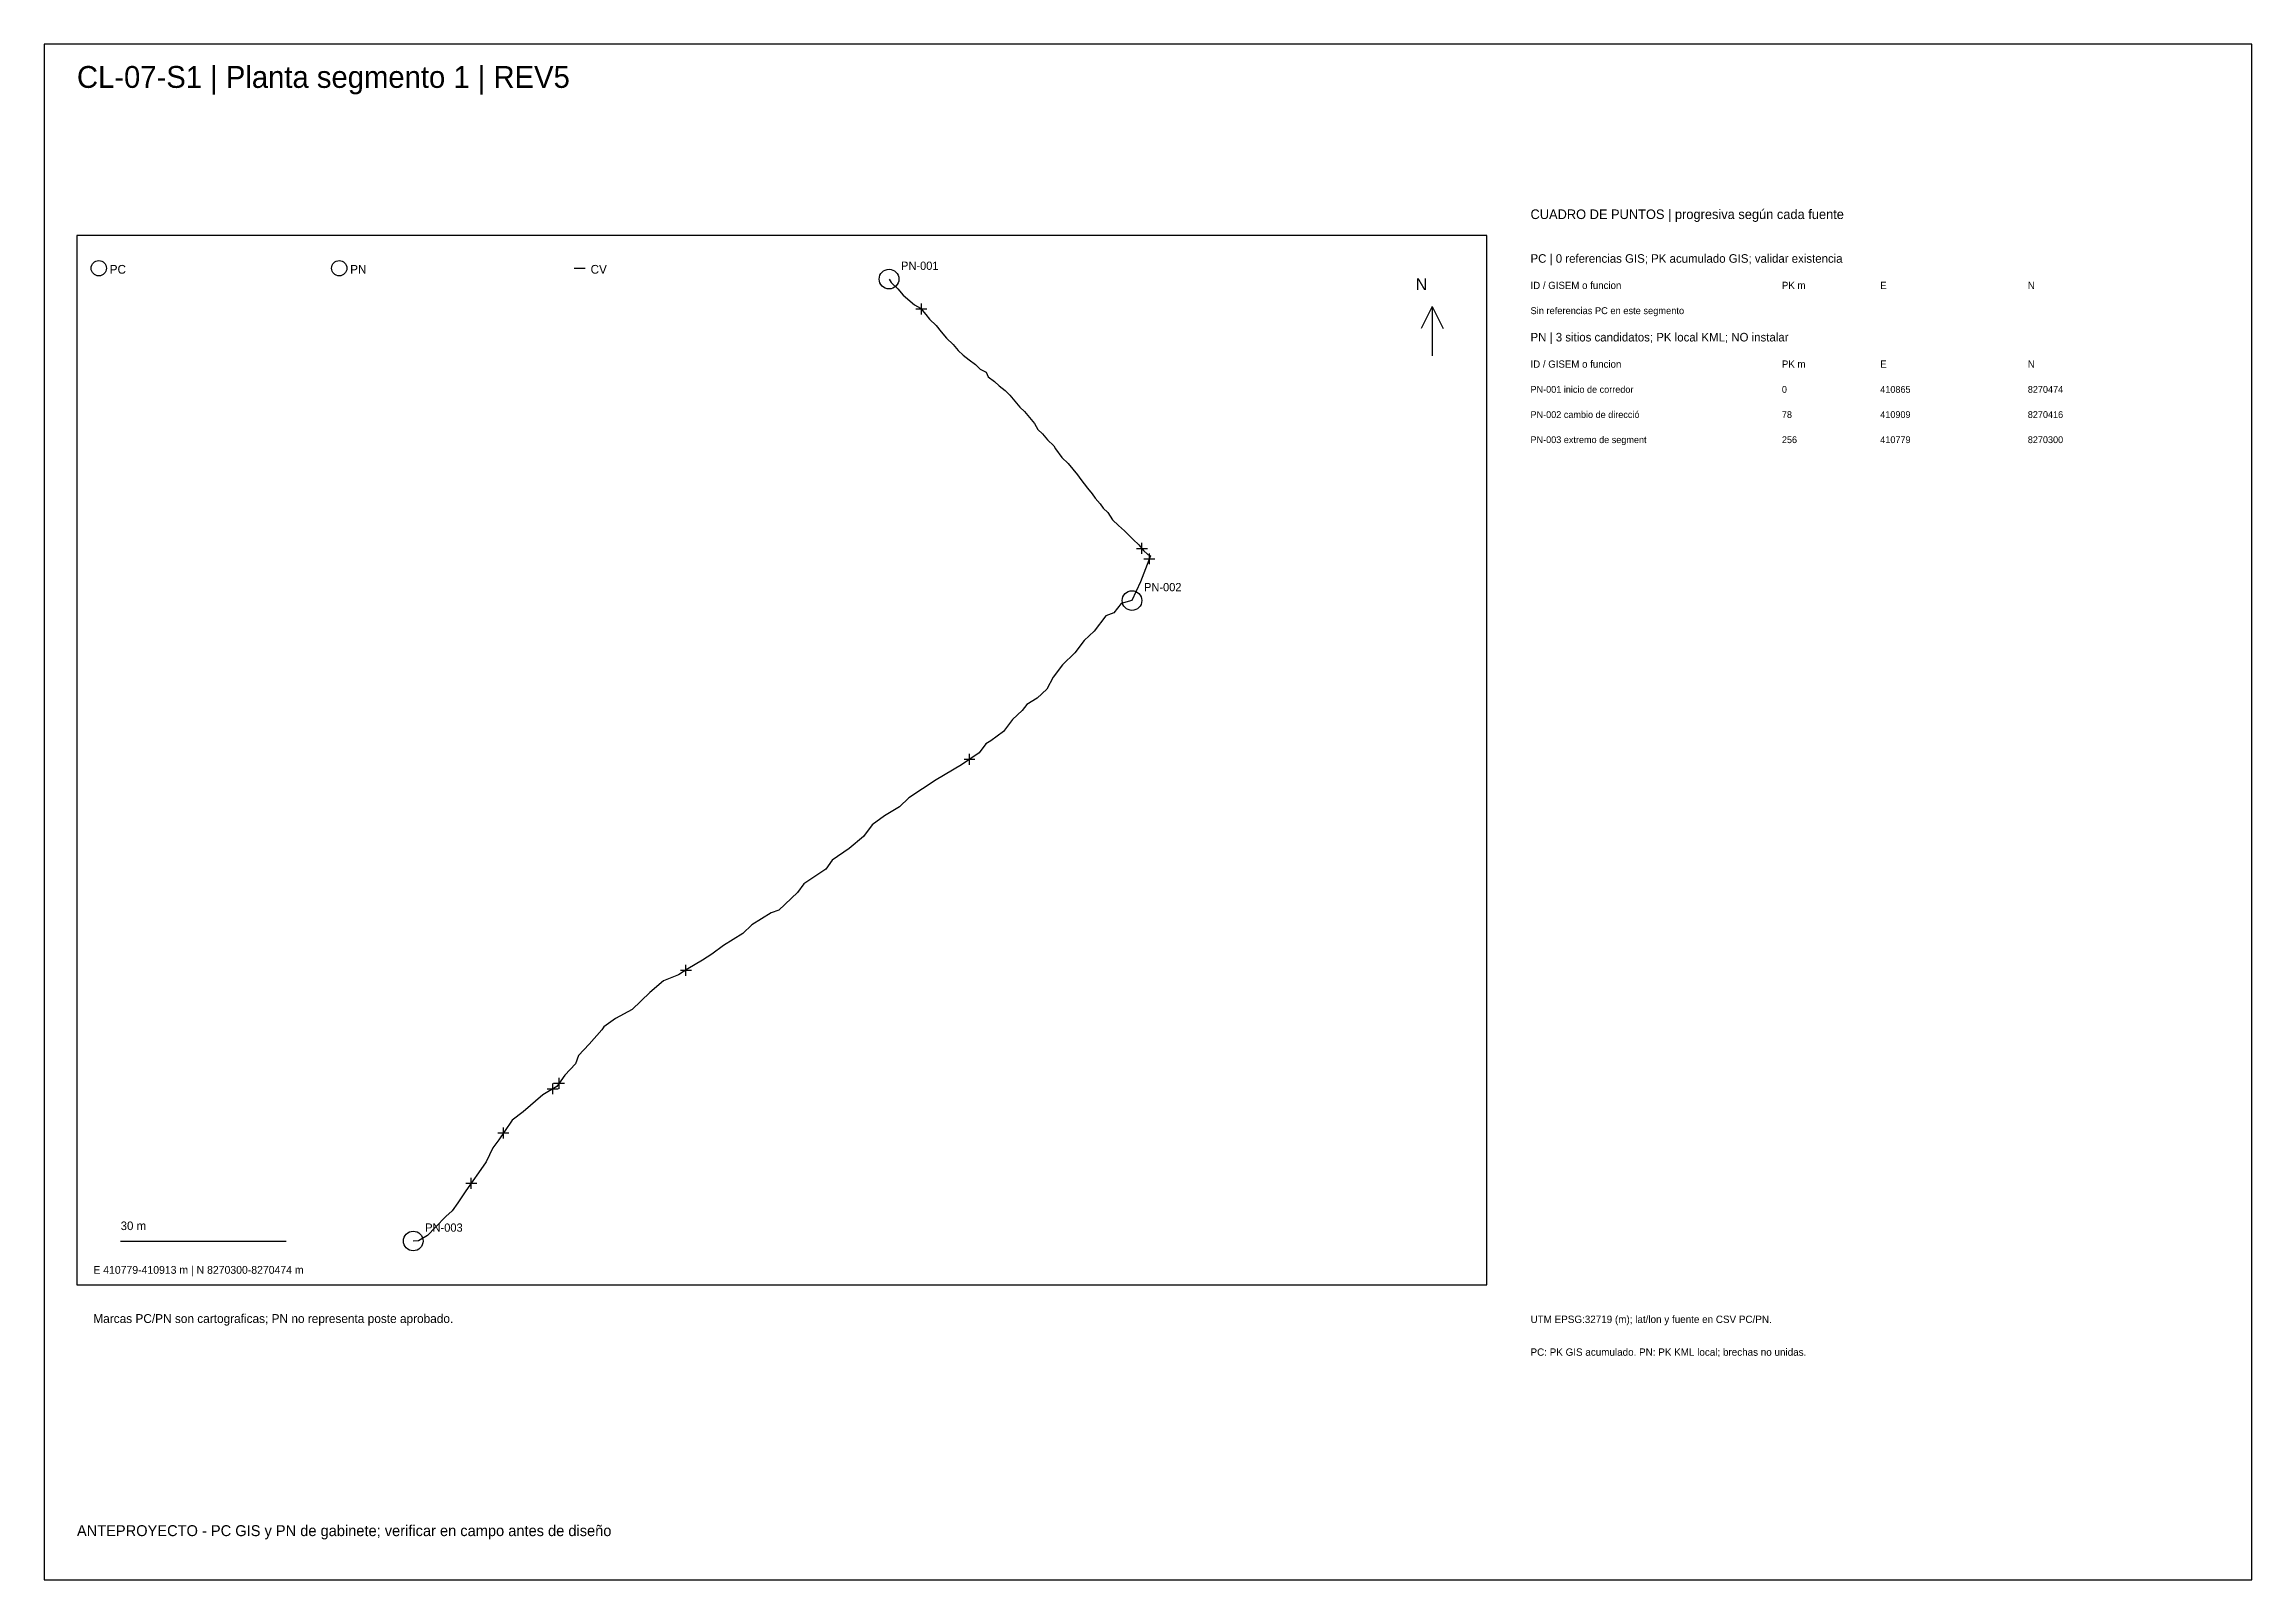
# Paper-space layout 'CL-07-S1_A3' of a CAD drawing. Header units: metres, sheet in millimetres. Extents: x 8 to 412, y 8 to 289.
import ezdxf

# ---------------------------------------------------------------- set-up
doc = ezdxf.new("R2010")
doc.units = ezdxf.units.M
for name, color, linetype in [('CV_OSM', 30, 'Continuous'), ('EJE_KML', 5, 'Continuous'), ('MARCO', 7, 'Continuous'), ('PC_GISEM', 1, 'Continuous'), ('PN_CANDIDATO', 4, 'Continuous'), ('TEXT', 7, 'Continuous')]:
    doc.layers.add(name, color=color, linetype=linetype)

psp = doc.layouts.new('CL-07-S1_A3')

# ---------------------------------------------------------------- linework, layer by layer
at = {"layer": 'CV_OSM'}
for p, q in [((105, 248), (107, 248)), ((167.53, 240.54), (169.53, 240.54)), ((168.53, 239.54), (168.53, 241.54)), ((207.88, 196.74), (209.88, 196.74)), ((208.88, 195.74), (208.88, 197.74)), ((209.26, 194.82), (211.26, 194.82)), ((210.26, 193.82), (210.26, 195.82)), ((176.33, 158.16), (178.33, 158.16)), ((177.33, 157.16), (177.33, 159.16)), ((124.44, 119.55), (126.44, 119.55)), ((125.44, 118.55), (125.44, 120.55)), ((100.08, 97.84), (102.08, 97.84)), ((101.08, 96.84), (101.08, 98.84)), ((101.23, 98.86), (103.23, 98.86)), ((102.23, 97.86), (102.23, 99.86)), ((91.04, 89.78), (93.04, 89.78)), ((92.04, 88.78), (92.04, 90.78)), ((86.15, 79.56), (86.15, 81.56)), ((85.15, 80.56), (87.15, 80.56))]:
    psp.add_line(p, q, dxfattribs=at)
at = {"layer": 'EJE_KML'}
psp.add_lwpolyline([(162.61, 246), (162.98, 245.41), (164.21, 244.24), (165.18, 243.07), (167.26, 241.31), (168.38, 240.72), (169.34, 239.56), (170, 238.69), (171.21, 237.53), (172.17, 236.37), (173.12, 235.22), (174.32, 234.07), (175.26, 232.94), (176.15, 232.09), (177.28, 231.23), (178.42, 230.38), (179.3, 229.54), (180.38, 228.97), (180.76, 228.14), (181.88, 227.3), (182.75, 226.46), (183.87, 225.62), (184.74, 224.79), (185.64, 223.69), (186.55, 222.59), (187.41, 221.77), (188.31, 220.67), (189.21, 219.58), (189.87, 218.49), (190.72, 217.67), (191.61, 216.59), (192.74, 215.5), (193.06, 214.97), (194.26, 213.36), (195.38, 212.29), (196.25, 211.23), (197.12, 210.17), (197.72, 209.37), (198.9, 207.78), (199.77, 206.72), (200.36, 205.92), (201.23, 204.87), (201.81, 204.08), (202.64, 203.29), (203.53, 201.98), (204.61, 200.95), (205.68, 199.92), (206.49, 199.16), (207.29, 198.39), (208.35, 197.38), (209.18, 196.37), (209.97, 195.61), (210.47, 195.36), (208.63, 190.59), (207.07, 187.19), (205.06, 186.63), (203.76, 184.93), (202.28, 184.37), (200.13, 181.56), (198.31, 179.88), (196.6, 177.64), (194.37, 175.41), (192.66, 173.19), (191.49, 170.97), (189.7, 169.3), (187.82, 168.19), (186.98, 167.08), (185.21, 165.42), (183.54, 163.21), (181.25, 161.55), (180.32, 161), (179.08, 159.35), (175.87, 157.16), (171.25, 154.4), (166.25, 151.1), (164.52, 149.46), (161.77, 147.81), (159.55, 146.17), (157.94, 144.01), (155.32, 141.84), (152.2, 139.68), (151.02, 138.07), (147.01, 135.37), (145.83, 133.77), (142.47, 130.56), (141.07, 130.02), (139.28, 128.94), (137.5, 127.87), (135.85, 126.26), (132.33, 124.09), (130.2, 122.48), (128.45, 121.4), (125.82, 119.78), (124.07, 118.71), (121.33, 117.62), (118.85, 115.5), (115.63, 112.34), (112.54, 110.74), (110.44, 109.16), (110.08, 108.64), (107.76, 106.03), (105.81, 103.96), (105.21, 102.42), (103.27, 100.35), (101.83, 98.3), (99.28, 96.73), (95.68, 93.64), (93.64, 92.09), (92.23, 90.06), (91.18, 88.54), (90.13, 87.02), (88.88, 84.51), (87.49, 82.5), (86.45, 80.99), (85.07, 78.99), (83.69, 77), (82.66, 75.51), (81.49, 74.51), (79.64, 72.52), (78.14, 71.03), (76.49, 70.02), (75.53, 70)], dxfattribs=at)
at = {"layer": 'MARCO'}
for p, q in [((262, 241), (260, 237)), ((262, 241), (262, 232)), ((262, 241), (264, 237)), ((22, 70), (52.3, 70))]:
    psp.add_line(p, q, dxfattribs=at)
for points in [[(8, 8), (412, 8), (412, 289), (8, 289), (8, 8)], [(14, 62), (272, 62), (272, 254), (14, 254), (14, 62)]]:
    psp.add_lwpolyline(points, dxfattribs=at)
at = {"layer": 'PC_GISEM'}
psp.add_circle((18, 248), 1.4, dxfattribs=at)
at = {"layer": 'PN_CANDIDATO'}
for centre, radius in [((62, 248), 1.4), ((162.61, 246), 1.8), ((207.07, 187.19), 1.8), ((75.53, 70), 1.8)]:
    psp.add_circle(centre, radius, dxfattribs=at)

# ---------------------------------------------------------------- texts
at = {"layer": 'TEXT'}
for s, height, p in [('CL-07-S1 | Planta segmento 1 | REV5', 4, (14, 281)), ('CUADRO DE PUNTOS | progresiva según cada fuente', 1.755, (280, 257)), ('PC | 0 referencias GIS; PK acumulado GIS; validar existencia', 1.566, (280, 249)), ('PC', 1.6, (20, 247)), ('PN', 1.6, (64, 247)), ('CV', 1.6, (108, 247)), ('PN-001', 1.512, (164.81, 247.7)), ('N', 2.16, (259, 244)), ('ID / GISEM o funcion', 1.323, (280, 244.2)), ('PK m', 1.323, (326, 244.2)), ('E', 1.32, (344, 244.2)), ('N', 1.32, (371, 244.2)), ('Sin referencias PC en este segmento', 1.269, (280, 239.6)), ('PN | 3 sitios candidatos; PK local KML; NO instalar', 1.566, (280, 234.6)), ('ID / GISEM o funcion', 1.323, (280, 229.8)), ('PK m', 1.323, (326, 229.8)), ('E', 1.32, (344, 229.8)), ('N', 1.32, (371, 229.8)), ('PN-001 inicio de corredor', 1.242, (280, 225.2)), ('0', 1.24, (326, 225.2)), ('410865', 1.242, (344, 225.2)), ('8270474', 1.242, (371, 225.2)), ('PN-002 cambio de direcció', 1.242, (280, 220.6)), ('78', 1.242, (326, 220.6)), ('410909', 1.242, (344, 220.6)), ('8270416', 1.242, (371, 220.6)), ('PN-003 extremo de segment', 1.242, (280, 216)), ('256', 1.242, (326, 216)), ('410779', 1.242, (344, 216)), ('8270300', 1.242, (371, 216)), ('PN-002', 1.512, (209.27, 188.89)), ('30 m', 1.566, (22, 72)), ('PN-003', 1.512, (77.73, 71.7)), ('E 410779-410913 m | N 8270300-8270474 m', 1.431, (17, 64)), ('Marcas PC/PN son cartograficas; PN no representa poste aprobado.', 1.62, (17, 55)), ('UTM EPSG:32719 (m); lat/lon y fuente en CSV PC/PN.', 1.35, (280, 55)), ('PC: PK GIS acumulado. PN: PK KML local; brechas no unidas.', 1.35, (280, 49)), ('ANTEPROYECTO - PC GIS y PN de gabinete; verificar en campo antes de diseño', 2, (14, 16))]:
    psp.add_text(s, height=height, dxfattribs=at).set_placement(p)

doc.saveas('drawing.dxf')
